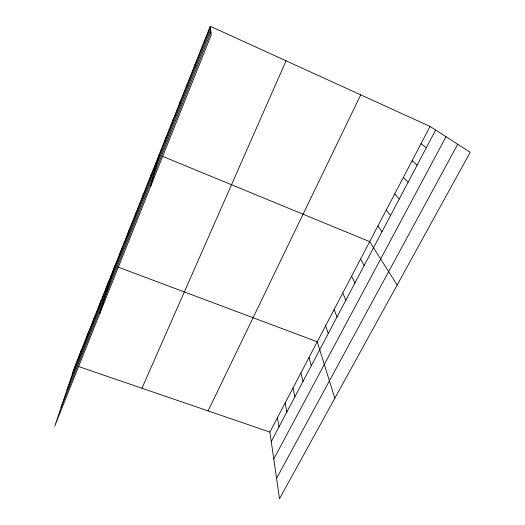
<?xml version="1.0" encoding="UTF-8"?>
<svg xmlns="http://www.w3.org/2000/svg" width="525" height="525" viewBox="0 0 525 525"><rect width="100%" height="100%" fill="white"/><g stroke="black" fill="none" stroke-linecap="round" stroke-linejoin="round"><path stroke-width="0.79" d="M202.46 47.303L202.519 45.616M194.69 66.8L194.952 64.641M187.064 85.949L187.517 83.324M179.576 104.757L180.206 101.686M172.22 123.231L173.027 119.726M164.994 141.382L165.972 137.458M150.8 185.994L159.036 154.888M149.999 179.032L151.325 174.274M142.262 198.463L143.752 193.292M134.669 217.527L136.329 211.949M127.221 236.23L129.038 230.265M119.91 254.579L121.885 248.246M99.73 313.661L114.863 265.893M105.702 290.259L107.966 283.224M98.792 307.611L101.194 300.248M92.013 324.647L94.539 316.969M85.345 341.375L88.003 333.395M78.802 357.807L81.578 349.532M210.23 26.25L75.265 365.393L54.79 426.011L211.247 34.873L210.23 26.25L430.06 126.453L470.21 152.289L279.503 498.75L269.896 432.088L430.06 126.453M72.378 373.951L210.368 27.438M67.049 389.727L210.63 29.649M61.084 407.367L210.932 32.163M141.947 388.244L286.053 60.815M208.077 410.904L360.721 94.848M271.261 441.564L435.645 130.042M273.774 458.988L446.007 136.717M276.57 478.367L457.715 144.25M78.343 366.443L269.896 432.088M117.928 267.041L317.225 341.775L334.832 398.245M162.717 156.404L369.692 241.651L397.156 285.009M421.004 143.738L426.313 147.722M412.092 160.735L417.145 165.106M403.331 177.457L408.128 182.188M394.715 193.896L399.262 198.988M386.236 210.072L390.548 215.506M377.895 225.993L381.977 231.748M360.557 259.088L364.16 265.512M351.579 276.209L354.946 282.975M342.766 293.035L345.896 300.116M334.103 309.566L337.011 316.956M325.592 325.808L328.283 333.5M309.002 357.466L311.286 365.715M300.917 372.894L303.004 381.413M292.963 388.067L294.866 396.834M285.147 402.983L286.86 412M277.456 417.657L278.998 426.904"/></g></svg>
